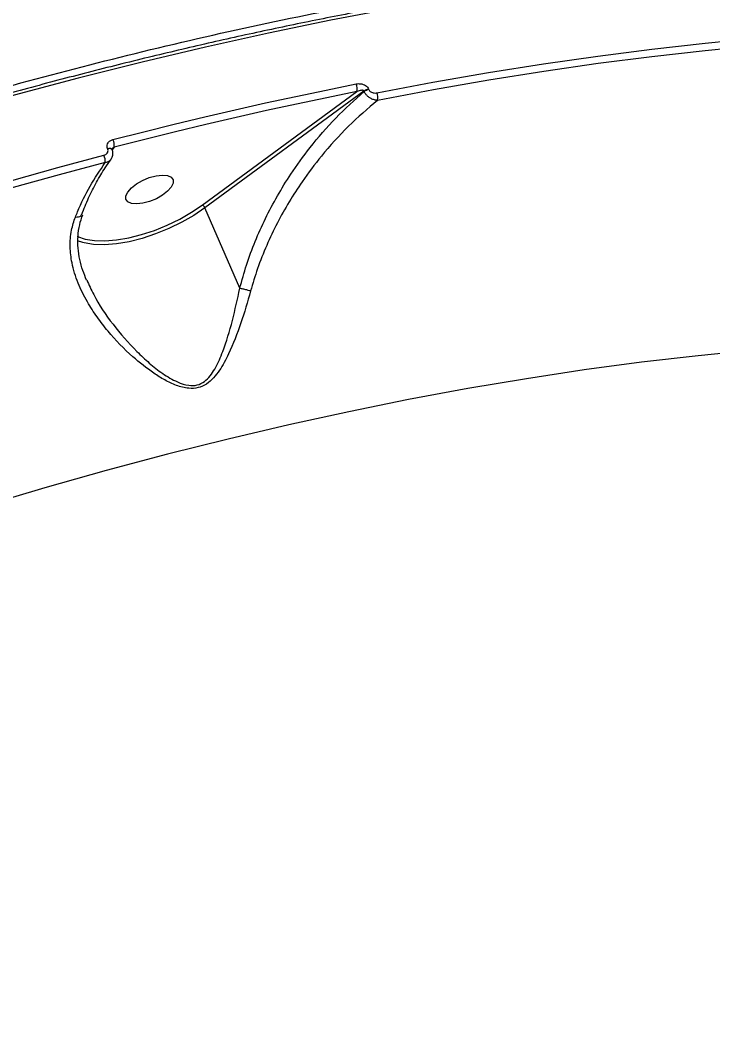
# Model space of a CAD drawing. Header units: millimetres. Extents: x -9609 to 9022, y -7175 to 8108.
# Drawn here: x -4652.1 to -4530.2, y 4859.6 to 5036.6 of the extents above; entities that cross this region are included whole.
import ezdxf

# ---------------------------------------------------------------- set-up
doc = ezdxf.new("R2010")
doc.units = ezdxf.units.MM
for name, color, linetype in [('DIKOM_ОБЪЕКТ', 7, 'Continuous'), ('DIKOM_РАЗМЕР_ЗОНА', 7, 'Continuous'), ('DIKOM_РАЗМЕР_ОБЪЕКТА', 7, 'Continuous')]:
    doc.layers.add(name, color=color, linetype=linetype)
doc.styles.add('style1', font='arial.ttf', dxfattribs={"width": 0.8})
doc.dimstyles.new('1-50', dxfattribs={"dimtxt": 300, "dimasz": 200, "dimexe": 100, "dimexo": 0, "dimgap": 100, "dimtad": 1, "dimtxsty": 'style1', "dimcen": 200, "dimclrd": 7, "dimclre": 7, "dimclrt": 7, "dimadec": 1, "dimazin": 2, "dimtfac": 1, "dimtmove": 0, "dimatfit": 2, "dimfxl": 0, "dimlwd": 25, "dimlwe": 18, "dimarcsym": 0})

# ---------------------------------------------------------------- blocks, each defined once
blk = doc.blocks.new('*D10')
at = {"layer": 'Defpoints', "color": 0, "transparency": 16777216}
for p in [(-405.54, 6589.16), (-8044.66, -3492.79), (424.09, -3492.79)]:
    blk.add_point(p, dxfattribs=at)
at = {"layer": 'DIKOM_РАЗМЕР_ОБЪЕКТА', "color": 7, "lineweight": 18, "transparency": 16777216}
for p, q in [((-405.54, 6589.16), (-8144.66, 6589.16)), ((424.09, -3492.79), (-8144.66, -3492.79))]:
    blk.add_line(p, q, dxfattribs=at)
at = {"layer": 'DIKOM_РАЗМЕР_ОБЪЕКТА', "color": 7, "lineweight": 25, "transparency": 16777216}
blk.add_line((-8044.66, 6389.16), (-8044.66, -3292.79), dxfattribs=at)
at = {"layer": 'DIKOM_РАЗМЕР_ОБЪЕКТА', "color": 7, "transparency": 16777216}
for points in [[(-8077.99, 6389.16), (-8011.32, 6389.16), (-8044.66, 6589.16)], [(-8077.99, -3292.79), (-8011.32, -3292.79), (-8044.66, -3492.79)]]:
    blk.add_solid(points, dxfattribs=at)
at = {"layer": 'DIKOM_РАЗМЕР_ОБЪЕКТА', "color": 7, "transparency": 16777216, "insert": (-8297.83, 1541.5), "char_height": 300, "attachment_point": 5, "rotation": 90, "style": 'style1'}
blk.add_mtext('10100', dxfattribs=at)
blk = doc.blocks.new('*D13')
at = {"layer": 'Defpoints', "color": 0, "transparency": 16777216}
for p in [(-4933.28, 8107.63), (-9158.98, -4977.79), (-1652.91, -4977.79)]:
    blk.add_point(p, dxfattribs=at)
at = {"layer": 'DIKOM_РАЗМЕР_ЗОНА', "color": 7, "lineweight": 18, "transparency": 16777216}
for p, q in [((-4933.28, 8107.63), (-9258.98, 8107.63)), ((-1652.91, -4977.79), (-9258.98, -4977.79))]:
    blk.add_line(p, q, dxfattribs=at)
at = {"layer": 'DIKOM_РАЗМЕР_ЗОНА', "color": 7, "lineweight": 25, "transparency": 16777216}
blk.add_line((-9158.98, 7907.63), (-9158.98, -4777.79), dxfattribs=at)
at = {"layer": 'DIKOM_РАЗМЕР_ЗОНА', "color": 7, "transparency": 16777216}
for points in [[(-9192.32, 7907.63), (-9125.65, 7907.63), (-9158.98, 8107.63)], [(-9192.32, -4777.79), (-9125.65, -4777.79), (-9158.98, -4977.79)]]:
    blk.add_solid(points, dxfattribs=at)
at = {"layer": 'DIKOM_РАЗМЕР_ЗОНА', "color": 7, "transparency": 16777216, "insert": (-9412.26, 1541.5), "char_height": 300, "attachment_point": 5, "rotation": 90, "style": 'style1'}
blk.add_mtext('13100', dxfattribs=at)

msp = doc.modelspace()

# ---------------------------------------------------------------- linework, layer by layer
at = {"layer": 'DIKOM_ОБЪЕКТ', "color": 7, "linetype": 'Continuous', "lineweight": 15}
for p, q in [((-4590.78, 5024.5), (-4590.743, 5024.414)), ((-4620.074, 5004.086), (-4592.881, 5024.045)), ((-4591.612, 5024.135), (-4619.605, 5003.587)), ((-4591.576, 5024.05), (-4591.612, 5024.135)), ((-4636.726, 5013.96), (-4636.738, 5013.988)), ((-4635.952, 5013.847), (-4635.965, 5013.874)), ((-4635.577, 5014.273), (-4635.961, 5013.812)), ((-4613.472, 4989.425), (-4619.605, 5003.587)), ((-4641.092, 4997.47), (-4642.059, 4997.801))]:
    msp.add_line(p, q, dxfattribs=at)
at = {"layer": 'DIKOM_ОБЪЕКТ', "color": 7, "linetype": 'Continuous', "lineweight": 15, "flags": 128}
for points in [[(-4586.498, 5038.709), (-4597.42, 5036.626), (-4608.429, 5034.354), (-4619.519, 5031.894), (-4630.677, 5029.248), (-4641.897, 5026.42), (-4653.168, 5023.41), (-4664.48, 5020.222), (-4675.825, 5016.858), (-4687.193, 5013.321), (-4698.573, 5009.615), (-4709.956, 5005.742), (-4721.335, 5001.705), (-4732.697, 4997.508), (-4744.033, 4993.155), (-4755.335, 4988.649), (-4766.592, 4983.994), (-4777.795, 4979.193), (-4788.936, 4974.252), (-4800.003, 4969.173), (-4810.989, 4963.962), (-4821.883, 4958.623), (-4832.677, 4953.159)], [(-4589.338, 5023.833), (-4579.479, 5025.688), (-4569.701, 5027.386), (-4560.011, 5028.926), (-4550.415, 5030.308), (-4540.92, 5031.53), (-4531.533, 5032.591), (-4522.26, 5033.492), (-4513.106, 5034.23)], [(-4513.155, 5032.887), (-4522.289, 5032.15), (-4531.542, 5031.251), (-4540.909, 5030.192), (-4550.383, 5028.973), (-4559.957, 5027.594), (-4569.626, 5026.057), (-4579.381, 5024.363), (-4589.218, 5022.513)], [(-4635.787, 5015.61), (-4630.384, 5016.984), (-4624.995, 5018.316), (-4619.619, 5019.606), (-4614.258, 5020.852), (-4608.914, 5022.056), (-4603.586, 5023.216), (-4598.278, 5024.333), (-4592.989, 5025.406)], [(-4592.881, 5024.045), (-4598.158, 5022.975), (-4603.454, 5021.86), (-4608.768, 5020.703), (-4614.1, 5019.502), (-4619.447, 5018.258), (-4624.81, 5016.972), (-4630.187, 5015.644), (-4635.577, 5014.273)], [(-4635.963, 5013.871), (-4635.967, 5013.88), (-4636.039, 5013.963), (-4636.16, 5014.017), (-4636.324, 5014.04), (-4636.521, 5014.03), (-4636.738, 5013.988)], [(-4635.952, 5013.847), (-4635.955, 5013.853), (-4636.028, 5013.936), (-4636.149, 5013.99), (-4636.312, 5014.013), (-4636.508, 5014.003), (-4636.726, 5013.96)], [(-4702.698, 4993.014), (-4694.504, 4995.802), (-4686.311, 4998.505), (-4678.124, 5001.12), (-4669.944, 5003.647), (-4661.776, 5006.084), (-4653.623, 5008.43), (-4645.489, 5010.685), (-4637.378, 5012.847)], [(-4637.153, 5011.551), (-4645.247, 5009.393), (-4653.363, 5007.144), (-4661.496, 5004.802), (-4669.646, 5002.371), (-4677.808, 4999.85), (-4685.978, 4997.24), (-4694.153, 4994.544), (-4702.329, 4991.761)], [(-4626.166, 5006.524), (-4627.064, 5005.825), (-4628.148, 5005.205), (-4629.332, 5004.716), (-4630.516, 5004.396), (-4631.608, 5004.272), (-4632.518, 5004.354), (-4633.171, 5004.635), (-4633.517, 5005.092), (-4633.525, 5005.689), (-4633.196, 5006.376), (-4632.556, 5007.099), (-4631.658, 5007.799), (-4630.574, 5008.419), (-4629.391, 5008.908), (-4628.206, 5009.228), (-4627.114, 5009.352), (-4626.205, 5009.27), (-4625.551, 5008.989), (-4625.205, 5008.532), (-4625.197, 5007.935), (-4625.526, 5007.247), (-4626.166, 5006.524)], [(-4642.067, 4998.573), (-4642.039, 4998.56), (-4640.684, 4998.095), (-4639.066, 4997.835), (-4637.22, 4997.784), (-4635.19, 4997.944), (-4633.024, 4998.312), (-4630.773, 4998.879), (-4628.488, 4999.63), (-4626.224, 5000.55), (-4624.033, 5001.616), (-4621.967, 5002.804), (-4620.074, 5004.086)], [(-4619.605, 5003.587), (-4621.558, 5002.266), (-4623.689, 5001.041), (-4625.948, 4999.941), (-4628.284, 4998.993), (-4630.639, 4998.218), (-4632.962, 4997.634), (-4635.195, 4997.254), (-4637.288, 4997.089), (-4639.192, 4997.142), (-4640.861, 4997.411), (-4641.092, 4997.47)], [(-4522.98, 4978.515), (-4532.789, 4977.559), (-4542.738, 4976.404), (-4552.817, 4975.052), (-4563.016, 4973.505), (-4573.325, 4971.763), (-4583.737, 4969.829), (-4594.239, 4967.704), (-4604.825, 4965.39), (-4615.482, 4962.889), (-4626.201, 4960.204), (-4636.973, 4957.336), (-4647.785, 4954.29), (-4658.632, 4951.067), (-4669.499, 4947.67), (-4680.378, 4944.104), (-4691.26, 4940.37), (-4702.133, 4936.473), (-4712.987, 4932.416), (-4723.813, 4928.203), (-4734.601, 4923.837), (-4745.34, 4919.324)]]:
    msp.add_lwpolyline(points, dxfattribs=at)
at = {"layer": 'DIKOM_ОБЪЕКТ', "color": 7, "linetype": 'Continuous', "lineweight": 15}
for centre, radius, start, end in [((-4594.733, 5024.583), 1.928, 343.79744, 25.25863), ((-4590.348, 5022.381), 2.162, 101.52442, 125.7963), ((-4590.304, 5022.279), 2.179, 101.61732, 125.68962), ((-4591.135, 5023.005), 1.979, 345.58069, 24.73542), ((-4637.961, 5014.584), 2.404, 352.55887, 25.27098), ((-4639.721, 5011.773), 2.578, 355.06258, 24.63523), ((-4620.474, 5003.24), 0.935, 21.75766, 64.66142)]:
    msp.add_arc(centre, radius, start, end, dxfattribs=at)
for points, knots in [([(-4905.711, 4966.848), (-4900.541, 4970.172), (-4890.2, 4976.818), (-4874.108, 4986.507), (-4857.62, 4995.963), (-4840.138, 5005.462), (-4821.723, 5014.911), (-4802.398, 5024.232), (-4782.635, 5033.169), (-4762.481, 5041.669), (-4741.999, 5049.685), (-4721.854, 5056.955), (-4702.114, 5063.487), (-4682.836, 5069.303), (-4663.487, 5074.566), (-4644.132, 5079.229), (-4624.839, 5083.256), (-4605.625, 5086.63), (-4586.574, 5089.301), (-4567.673, 5091.246), (-4549.223, 5092.411), (-4531.66, 5092.779), (-4515.086, 5092.399), (-4499.507, 5091.335), (-4484.474, 5089.572), (-4470.062, 5087.091), (-4456.339, 5083.889), (-4443.676, 5080.065), (-4432.074, 5075.668), (-4421.518, 5070.749), (-4411.735, 5065.223), (-4402.9, 5059.027), (-4396.836, 5054.151), (-4394.065, 5051.201), (-4393.596, 5050.702)], [0, 0, 0, 0, 0.02906026, 0.05812006, 0.08746847, 0.11681725, 0.14926331, 0.18173242, 0.2141767, 0.24757817, 0.28100612, 0.31440666, 0.34582998, 0.37727814, 0.40870186, 0.44103191, 0.47338995, 0.50572018, 0.53922016, 0.57271899, 0.60670016, 0.6406814, 0.67259698, 0.70453852, 0.73645375, 0.76930044, 0.80217253, 0.83501922, 0.86635782, 0.8977189, 0.92905759, 0.96124159, 0.99344954, 1, 1, 1, 1]), ([(-4952.126, 4881.182), (-4948.793, 4883.652), (-4939.814, 4890.306), (-4924.571, 4900.961), (-4906.282, 4913.043), (-4887.178, 4924.931), (-4867.306, 4936.578), (-4846.713, 4947.935), (-4825.852, 4958.753), (-4804.804, 4969.007), (-4783.647, 4978.687), (-4762.037, 4987.948), (-4740.031, 4996.741), (-4717.698, 5005.023), (-4695.528, 5012.611), (-4673.595, 5019.496), (-4651.964, 5025.683), (-4630.282, 5031.274), (-4608.625, 5036.222), (-4587.069, 5040.495), (-4566.089, 5043.998), (-4545.744, 5046.737), (-4526.078, 5048.735), (-4506.768, 5050.025), (-4487.901, 5050.571), (-4469.553, 5050.352), (-4452.128, 5049.375), (-4435.665, 5047.66), (-4420.18, 5045.243), (-4405.419, 5042.086), (-4391.469, 5038.168), (-4378.397, 5033.484), (-4367, 5028.361), (-4357.119, 5022.942), (-4348.645, 5017.322), (-4341.876, 5012.093), (-4338.295, 5008.551), (-4336.943, 5007.215)], [0, 0, 0, 0, 0.0172736, 0.0465353, 0.0758192, 0.1050803, 0.1351912, 0.1653274, 0.1954389, 0.2247005, 0.2539836, 0.2832454, 0.3133569, 0.3434921, 0.3736043, 0.402865, 0.4321486, 0.4614092, 0.4915203, 0.5216559, 0.551767, 0.5810282, 0.6103115, 0.6395728, 0.6696842, 0.6998196, 0.729931, 0.7591923, 0.7884759, 0.8177373, 0.8478485, 0.8779841, 0.9080951, 0.933562, 0.959058, 0.9845543, 1, 1, 1, 1]), ([(-4336.475, 5005.994), (-4337.188, 5006.695), (-4339.179, 5008.653), (-4342.751, 5011.705), (-4347.164, 5015.159), (-4351.857, 5018.453), (-4356.813, 5021.592), (-4362.029, 5024.573), (-4367.503, 5027.393), (-4373.229, 5030.049), (-4379.203, 5032.541), (-4385.421, 5034.865), (-4391.878, 5037.02), (-4398.569, 5039.005), (-4405.487, 5040.818), (-4412.63, 5042.458), (-4419.99, 5043.923), (-4427.562, 5045.213), (-4435.341, 5046.326), (-4443.32, 5047.263), (-4451.494, 5048.022), (-4459.856, 5048.602), (-4468.401, 5049.004), (-4477.121, 5049.228), (-4486.01, 5049.272), (-4495.062, 5049.137), (-4504.27, 5048.824), (-4513.625, 5048.332), (-4523.123, 5047.663), (-4532.756, 5046.816), (-4542.516, 5045.792), (-4552.396, 5044.592), (-4562.389, 5043.217), (-4572.488, 5041.668), (-4582.683, 5039.946), (-4592.969, 5038.052), (-4603.337, 5035.989), (-4613.781, 5033.757), (-4624.29, 5031.358), (-4634.859, 5028.794), (-4645.478, 5026.067), (-4656.14, 5023.18), (-4666.837, 5020.133), (-4677.561, 5016.93), (-4688.304, 5013.573), (-4699.058, 5010.064), (-4709.815, 5006.406), (-4720.566, 5002.602), (-4731.304, 4998.655), (-4742.02, 4994.567), (-4752.707, 4990.343), (-4763.356, 4985.983), (-4773.96, 4981.493), (-4784.51, 4976.876), (-4794.999, 4972.135), (-4805.419, 4967.274), (-4815.76, 4962.294), (-4824.893, 4957.766), (-4830.554, 4954.873), (-4832.825, 4953.712)], [0, 0, 0, 0, 0.0098923, 0.0276309, 0.0453793, 0.0631366, 0.0809026, 0.0986756, 0.1164554, 0.1342401, 0.1520293, 0.169822, 0.1876169, 0.2054139, 0.2232116, 0.2410103, 0.2588094, 0.2766079, 0.2944061, 0.3122039, 0.3300012, 0.3477971, 0.3655934, 0.3833875, 0.4011816, 0.4189743, 0.4367671, 0.454558, 0.4723484, 0.4901379, 0.507927, 0.5257156, 0.5435032, 0.561291, 0.5790765, 0.5968634, 0.6146482, 0.6324335, 0.6502186, 0.6680022, 0.6857864, 0.7035701, 0.7213526, 0.7391361, 0.7569181, 0.7747008, 0.7924835, 0.8102655, 0.8280475, 0.8458286, 0.8636111, 0.8813925, 0.8991736, 0.9169562, 0.9347379, 0.9525193, 0.9703006, 0.988082, 1, 1, 1, 1]), ([(-4592.989, 5025.406), (-4592.958, 5025.412), (-4592.729, 5025.454), (-4592.308, 5025.463), (-4591.766, 5025.344), (-4591.328, 5025.132), (-4590.977, 5024.851), (-4590.846, 5024.617), (-4590.78, 5024.5)], [0, 0, 0, 0, 0.03939613, 0.28731707, 0.49527349, 0.67106294, 0.83529595, 1, 1, 1, 1]), ([(-4590.743, 5024.414), (-4590.701, 5024.338), (-4590.615, 5024.186), (-4590.39, 5024.004), (-4590.111, 5023.871), (-4589.77, 5023.797), (-4589.504, 5023.803), (-4589.359, 5023.829), (-4589.338, 5023.833)], [0, 0, 0, 0, 0.16756442, 0.33470943, 0.50910444, 0.71325267, 0.95802611, 1, 1, 1, 1]), ([(-4613.47, 4989.423), (-4613.094, 4990.798), (-4612.328, 4993.599), (-4610.791, 4997.704), (-4608.969, 5001.771), (-4606.869, 5005.718), (-4604.276, 5009.923), (-4600.902, 5014.573), (-4596.625, 5019.533), (-4593.266, 5022.538), (-4591.576, 5024.05)], [0, 0, 0, 0, 0.0999701, 0.2036113, 0.3072675, 0.4138494, 0.5204308, 0.6601828, 0.8289807, 1, 1, 1, 1]), ([(-4591.612, 5024.135), (-4591.624, 5024.155), (-4591.648, 5024.195), (-4591.736, 5024.253), (-4591.895, 5024.289), (-4592.141, 5024.28), (-4592.46, 5024.213), (-4592.714, 5024.121), (-4592.861, 5024.055), (-4592.881, 5024.045)], [0, 0, 0, 0, 0.05546345, 0.10988716, 0.24384216, 0.41730555, 0.65151388, 0.95183773, 1, 1, 1, 1]), ([(-4589.218, 5022.513), (-4589.251, 5022.513), (-4589.476, 5022.517), (-4589.901, 5022.603), (-4590.458, 5022.858), (-4590.928, 5023.196), (-4591.321, 5023.599), (-4591.49, 5023.898), (-4591.576, 5024.05)], [0, 0, 0, 0, 0.0392479, 0.2683027, 0.4663163, 0.6436749, 0.8198119, 1, 1, 1, 1]), ([(-4589.218, 5022.513), (-4590.949, 5021.034), (-4594.433, 5018.055), (-4598.826, 5013.16), (-4603.082, 5007.519), (-4606.29, 5002.21), (-4608.772, 4997), (-4610.371, 4992.996), (-4611.174, 4990.272), (-4611.562, 4988.955)], [0, 0, 0, 0, 0.1738678, 0.3501365, 0.4880653, 0.6922759, 0.7971181, 0.9019422, 1, 1, 1, 1]), ([(-4636.738, 5013.988), (-4636.761, 5014.051), (-4636.837, 5014.257), (-4636.844, 5014.637), (-4636.659, 5015.069), (-4636.297, 5015.428), (-4635.957, 5015.55), (-4635.787, 5015.61)], [0, 0, 0, 0, 0.0930868, 0.303864, 0.5302481, 0.7652514, 1, 1, 1, 1]), ([(-4637.378, 5012.847), (-4637.262, 5012.889), (-4637.031, 5012.973), (-4636.783, 5013.219), (-4636.655, 5013.515), (-4636.657, 5013.777), (-4636.71, 5013.918), (-4636.726, 5013.96)], [0, 0, 0, 0, 0.23376795, 0.46729698, 0.69554733, 0.90869962, 1, 1, 1, 1]), ([(-4636.15, 5012.164), (-4636.092, 5012.234), (-4635.895, 5012.47), (-4635.787, 5013.011), (-4635.797, 5013.537), (-4635.945, 5013.788), (-4635.974, 5013.837)], [0, 0, 0, 0, 0.1518656, 0.5160021, 0.9048259, 1, 1, 1, 1]), ([(-4635.961, 5013.87), (-4635.966, 5013.883), (-4635.981, 5013.92), (-4635.979, 5013.925), (-4635.952, 5013.967), (-4635.937, 5013.991)], [0, 0, 0, 0, 0.1852868, 0.54276202, 1, 1, 1, 1]), ([(-4635.577, 5014.273), (-4635.656, 5014.229), (-4635.79, 5014.153), (-4635.892, 5014.037), (-4635.935, 5013.988)], [0, 0, 0, 0, 0.58243158, 1, 1, 1, 1]), ([(-4641.299, 5002.418), (-4640.9, 5003.403), (-4640.094, 5005.392), (-4638.696, 5008.124), (-4637.378, 5010.386), (-4636.48, 5011.615), (-4636.133, 5012.089)], [0, 0, 0, 0, 0.2715413, 0.5480994, 0.8257404, 1, 1, 1, 1]), ([(-4636.161, 5012.113), (-4636.281, 5011.979), (-4636.529, 5011.7), (-4636.94, 5011.602), (-4637.153, 5011.551)], [0, 0, 0, 0, 0.4817177, 1, 1, 1, 1]), ([(-4642.407, 5001.976), (-4642.281, 5002.28), (-4641.494, 5004.19), (-4639.853, 5007.585), (-4638.065, 5010.212), (-4637.153, 5011.551)], [0, 0, 0, 0, 0.0849977, 0.5334733, 1, 1, 1, 1]), ([(-4611.562, 4988.955), (-4612.108, 4987.067), (-4613.212, 4983.244), (-4615.027, 4978.563), (-4616.703, 4975.398), (-4618.037, 4973.639), (-4619.258, 4972.53), (-4620.773, 4971.842), (-4622.633, 4971.737), (-4624.647, 4972.28), (-4626.694, 4973.257), (-4629.301, 4974.896), (-4632.772, 4977.665), (-4636.074, 4981.066), (-4638.635, 4984.371), (-4640.457, 4987.195), (-4642.026, 4990.367), (-4643.049, 4993.643), (-4643.41, 4996.767), (-4643.227, 4999.499), (-4642.663, 5001.202), (-4642.407, 5001.976)], [0, 0, 0, 0, 0.0913257, 0.1848732, 0.2390167, 0.2664417, 0.2946511, 0.3210616, 0.34752, 0.3830359, 0.4182877, 0.4536359, 0.5268317, 0.6259305, 0.6770897, 0.7282411, 0.7903868, 0.8540598, 0.9046382, 0.956677, 1, 1, 1, 1]), ([(-4642.407, 5001.976), (-4642.381, 5001.975), (-4642.175, 5001.967), (-4641.814, 5002.007), (-4641.441, 5002.163), (-4641.351, 5002.347), (-4641.309, 5002.431)], [0, 0, 0, 0, 0.0452028, 0.3643061, 0.7076518, 1, 1, 1, 1]), ([(-4640.426, 4990.883), (-4640.657, 4991.433), (-4641.161, 4992.631), (-4641.686, 4994.515), (-4641.988, 4996.524), (-4641.992, 4998.573), (-4641.736, 5000.535), (-4641.318, 5001.779), (-4641.124, 5002.359)], [0, 0, 0, 0, 0.1421895, 0.3093926, 0.4827677, 0.660741, 0.8421149, 1, 1, 1, 1]), ([(-4640.401, 4990.899), (-4640.015, 4990.032), (-4638.809, 4987.321), (-4635.892, 4983.02), (-4632.427, 4979.094), (-4629.425, 4976.245), (-4627.078, 4974.371), (-4624.746, 4973.002), (-4622.65, 4972.27), (-4620.946, 4972.311), (-4619.639, 4972.962), (-4618.642, 4973.984), (-4618.077, 4974.851), (-4617.286, 4976.249), (-4616.121, 4979.01), (-4614.69, 4983.691), (-4613.878, 4987.513), (-4613.472, 4989.425)], [0, 0, 0, 0, 0.06224948, 0.19448696, 0.32690877, 0.38897757, 0.45108205, 0.51264201, 0.55626034, 0.58769676, 0.61906362, 0.65084613, 0.6828306, 0.68806242, 0.75762204, 0.87878163, 1, 1, 1, 1]), ([(-4613.472, 4989.425), (-4613.472, 4989.424), (-4613.471, 4989.424), (-4613.47, 4989.423), (-4613.47, 4989.423), (-4613.47, 4989.423)], [0, 0, 0, 0, 0.456845, 0.8518773, 1, 1, 1, 1]), ([(-4611.562, 4988.955), (-4611.629, 4988.973), (-4611.848, 4989.03), (-4612.298, 4989.144), (-4612.907, 4989.294), (-4613.282, 4989.38), (-4613.47, 4989.423)], [0, 0, 0, 0, 0.1075733, 0.3496193, 0.6747594, 1, 1, 1, 1])]:
    msp.add_open_spline(points, degree=3, knots=knots, dxfattribs=at)

# ---------------------------------------------------------------- dimensions: what is measured, and where the dimension line sits
at = {"layer": 'DIKOM_РАЗМЕР_ЗОНА'}
dim = msp.add_linear_dim(base=(-9158.984, -4977.788), p1=(-4933.276, 8107.631), p2=(-1652.914, -4977.788), angle=90, text='13100', dimstyle='1-50', dxfattribs=at)
dim.commit()
dim.dimension.update_dxf_attribs({"geometry": '*D13', "text_midpoint": (-9158.984, 1541.499), "dimtype": 160})
at = {"layer": 'DIKOM_РАЗМЕР_ОБЪЕКТА'}
dim = msp.add_linear_dim(base=(-8044.657, -3492.788), p1=(-405.539, 6589.161), p2=(424.086, -3492.788), angle=90, text='10100', dimstyle='1-50', dxfattribs=at)
dim.commit()
dim.dimension.update_dxf_attribs({"geometry": '*D10', "text_midpoint": (-8044.657, 1541.499), "dimtype": 160})

doc.saveas('drawing.dxf')
